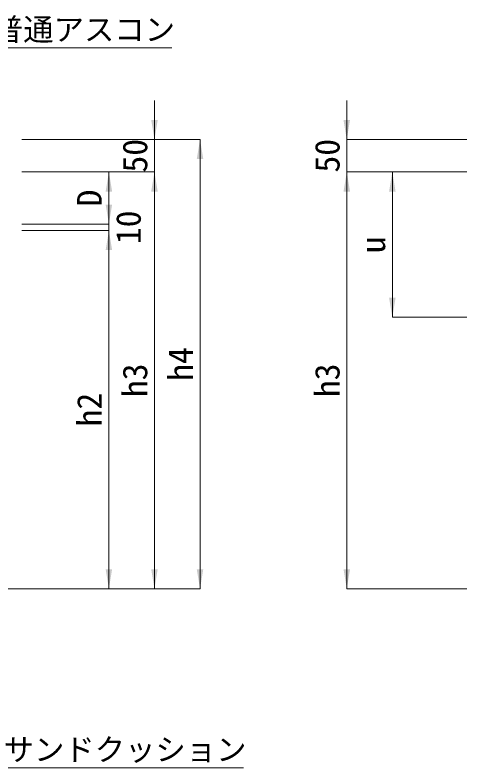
# Model space of a CAD drawing. Units: millimetres at full size. Extents: x 58559 to 106559, y -58351 to -47326.
# Drawn here: x 70227 to 70921, y -52355 to -51198 of the extents above; entities that cross this region are included whole.
import ezdxf
from ezdxf.enums import TextEntityAlignment as Align

# ---------------------------------------------------------------- set-up
doc = ezdxf.new("R2010")
doc.units = ezdxf.units.MM
doc.header["$LTSCALE"] = 50
doc.layers.add('寸法線', color=7, linetype='Continuous', lineweight=13)
doc.layers.add('引出線', color=4, linetype='Continuous', lineweight=13)
doc.styles.add('ＭＳ ゴシック', font='')
doc.styles.get('ＭＳ ゴシック').set_extended_font_data('MS Gothic')

# ---------------------------------------------------------------- blocks, each defined once
blk = doc.blocks.new('filled_arrow')
at = {"color": 0, "linetype": 'Continuous', "lineweight": -2}
blk.add_solid([(7.5, 1.25), (0, 0), (7.5, -1.25)], dxfattribs=at)

msp = doc.modelspace()

# ---------------------------------------------------------------- linework, layer by layer
at = {"layer": '寸法線'}
for p, q in [((70441.23, -51499.28), (70441.23, -51329.28)), ((70736.64, -51329.28), (70736.64, -51499.28)), ((70237.47, -51389.28), (70441.23, -51389.28)), ((70237.47, -51389.28), (70511.23, -51389.28)), ((70511.23, -52079.28), (70511.23, -51389.28)), ((70921.25, -51389.28), (70736.64, -51389.28)), ((70237.47, -51439.28), (70371.23, -51439.28)), ((70237.47, -51439.28), (70441.23, -51439.28)), ((70237.47, -51439.28), (70441.23, -51439.28)), ((70371.23, -51519.28), (70371.23, -51439.28)), ((70441.23, -52079.28), (70441.23, -51439.28)), ((70736.64, -51439.28), (70736.64, -52079.28)), ((70921.25, -51439.28), (70736.64, -51439.28)), ((70921.25, -51439.28), (70736.64, -51439.28)), ((70806.64, -51439.28), (70806.64, -51662.28)), ((70921.25, -51439.28), (70806.64, -51439.28)), ((70371.23, -51459.28), (70371.23, -51589.28)), ((70237.47, -51519.28), (70371.23, -51519.28)), ((70237.47, -51519.28), (70371.23, -51519.28)), ((70237.47, -51529.28), (70371.23, -51529.28)), ((70237.47, -51529.28), (70371.23, -51529.28)), ((70371.23, -52079.28), (70371.23, -51529.28)), ((70921.25, -51662.28), (70806.64, -51662.28)), ((70087.47, -52079.28), (70371.23, -52079.28)), ((70087.47, -52079.28), (70441.23, -52079.28)), ((70087.47, -52079.28), (70511.23, -52079.28)), ((70921.25, -52079.28), (70736.64, -52079.28))]:
    msp.add_line(p, q, dxfattribs=at)
at = {"layer": '引出線'}
for points in [[(70032.29, -51389.28), (70173.04, -51248.53), (70467.89, -51248.53)], [(69990.86, -52099.28), (70189.61, -52354.56), (70577.83, -52354.56)]]:
    msp.add_lwpolyline(points, dxfattribs=at)

# ---------------------------------------------------------------- block references
at = {"layer": '寸法線', "xscale": 4, "yscale": 4}
for p, rotation in [((70441.23, -51389.28), 90), ((70736.64, -51389.28), 90), ((70511.23, -51389.28), 270), ((70371.23, -51439.28), 270), ((70441.23, -51439.28), 270), ((70441.23, -51439.28), 270), ((70736.64, -51439.28), 270), ((70736.64, -51439.28), 270), ((70806.64, -51439.28), 270), ((70371.23, -51519.28), 90), ((70371.23, -51519.28), 90), ((70371.23, -51529.28), 270), ((70371.23, -51529.28), 270), ((70806.64, -51662.28), 90), ((70371.23, -52079.28), 90), ((70441.23, -52079.28), 90), ((70511.23, -52079.28), 90), ((70736.64, -52079.28), 90)]:
    msp.add_blockref('filled_arrow', p, dxfattribs=dict(at, rotation=rotation))

# ---------------------------------------------------------------- texts
at = {"layer": '寸法線', "style": 'ＭＳ ゴシック'}
for s, p in [('50', (70411.23, -51414.28)), ('50', (70706.64, -51414.28)), ('D', (70341.23, -51479.28)), ('10', (70401.23, -51524.28)), ('u', (70776.64, -51550.78)), ('h4', (70481.23, -51734.28)), ('h3', (70411.23, -51759.28)), ('h3', (70706.64, -51759.28)), ('h2', (70341.23, -51804.28))]:
    msp.add_text(s, height=37.98, rotation=90, dxfattribs=at).set_placement(p, align=Align.MIDDLE_CENTER)
at = {"layer": '引出線', "style": 'ＭＳ ゴシック'}
for s, p in [('普通アスコン', (70193.04, -51203.32)), ('サンドクッション', (70209.61, -52309.17))]:
    msp.add_text(s, height=34.18, dxfattribs=at).set_placement(p, align=Align.TOP_LEFT)

doc.saveas('drawing.dxf')
